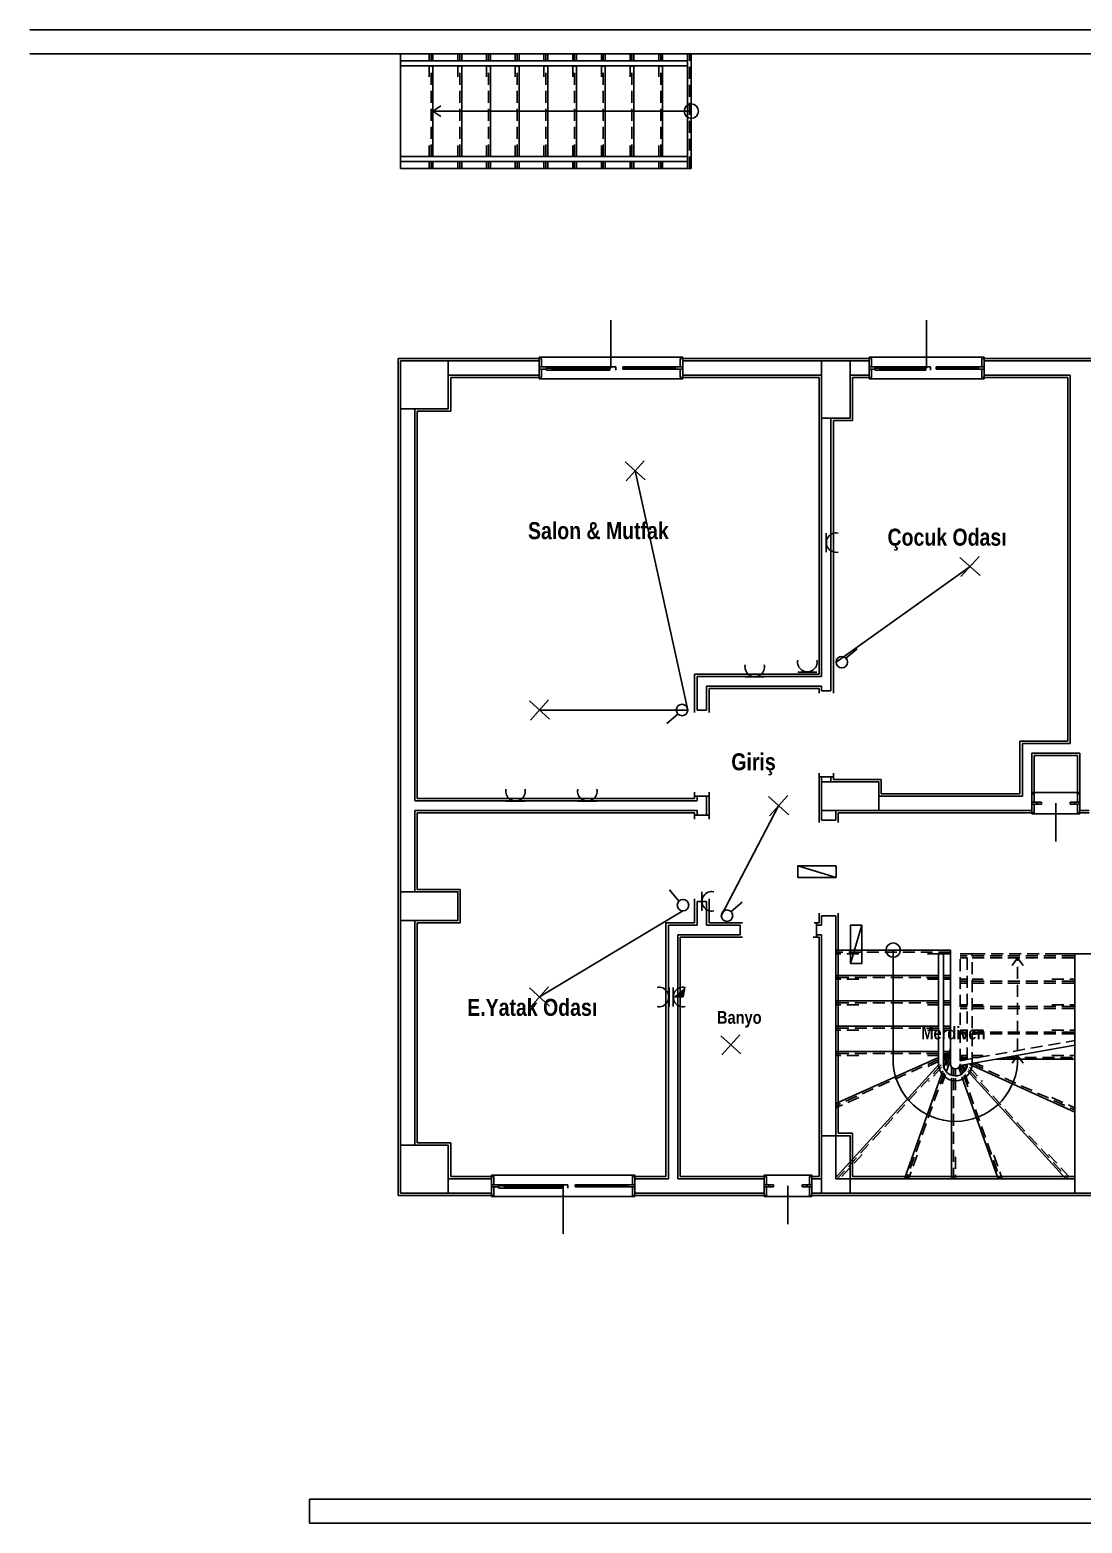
# Model space of a CAD drawing. Header units: centimetres. Extents: x -18476 to -2273, y -368 to 1196.
# Drawn here: x -11706 to -10606, y -365 to 1196 of the extents above; entities that cross this region are included whole.
import ezdxf

# ---------------------------------------------------------------- set-up
doc = ezdxf.new("R2010")
doc.units = ezdxf.units.CM
doc.header["$LTSCALE"] = 100
doc.header["$MEASUREMENT"] = 0
doc.linetypes.add('HIDDEN2', pattern=[0.1875, 0.125, -0.0625])
for name, color, linetype in [('Duvar', 7, 'Continuous'), ('ELK-ANAHTAR', 5, 'Continuous'), ('ELK-AYDINLATMA', 30, 'Continuous'), ('ELK-LINYE', 3, 'Continuous'), ('ELK-PANO', 8, 'Continuous'), ('ELK-PRIZ', 1, 'Continuous'), ('ELK-PRIZ-ETANJ', 6, 'Continuous'), ('Kapi_Pencere', 7, 'Continuous'), ('Kolon', 7, 'Continuous'), ('Mahal', 7, 'Continuous'), ('Merdiven', 7, 'Continuous'), ('Panel', 7, 'Continuous')]:
    doc.layers.add(name, color=color, linetype=linetype)
doc.styles.add('swis721 cn btbold_1_18', font='swisscb.ttf', dxfattribs={"height": 0.2})

# ---------------------------------------------------------------- blocks, each defined once
blk = doc.blocks.new('CADAI_LIGHT_CEILING')
for p, q in [((-10.5, 9.5), (10.5, -9.5)), ((9.5, 10.5), (-9.5, -10.5))]:
    blk.add_line(p, q)
blk = doc.blocks.new('CADAI_SOCKET')
blk.add_line((-10.4, 10), (-10.4, -10))
blk.add_arc((0.1, 0), 10.2, 78.5923, 281.4077)
blk = doc.blocks.new('CADAI_SWITCH')
blk.add_line((10, 4), (22, 14))
blk.add_circle((6, 0), 6)
blk = doc.blocks.new('CADAI_PANEL')
blk.add_line((0, -20), (12, 20))
blk.add_lwpolyline([(0, -20), (12, -20), (12, 20), (0, 20)], close=True)
blk = doc.blocks.new('CADAI_SOCKET_WET')
for p, q in [((-10.4, 10), (-10.4, -10)), ((0.1, 0), (-10.4, -0.3)), ((2.1, 10), (0.1, 0))]:
    blk.add_line(p, q)
blk.add_arc((0.1, 0), 10.2, 78.5923, 281.4077)
blk.add_solid([(2.1, 10), (-10.1, -0.3), (0.1, 0)])

msp = doc.modelspace()

# ---------------------------------------------------------------- linework, layer by layer
at = {"layer": 'Duvar', "linetype": 'Continuous'}
for points in [[(-11705.7, 1196), (-11318.3, 1196)], [(-11318.3, 1196), (-9903.4, 1196)], [(-11705.7, 1171), (-11318.3, 1171)], [(-11318.3, 1171), (-9903.4, 1171)], [(-11268.3, 850), (-11173.3, 850)], [(-11173.3, 852.5), (-11265.8, 852.5)], [(-11173.3, 852.5), (-11170.8, 852.5)], [(-11173.3, 850), (-11173.3, 835)], [(-11170.8, 852.5), (-11170.8, 843.6)], [(-11023.3, 852.5), (-11025.8, 852.5)], [(-11025.8, 852.5), (-11025.8, 843.6)], [(-10880.8, 852.5), (-11023.3, 852.5)], [(-11023.3, 850), (-10878.3, 850)], [(-11023.3, 835), (-11023.3, 850)], [(-10848.3, 850), (-10828.3, 850)], [(-10828.3, 852.5), (-10845.8, 852.5)], [(-10828.3, 852.5), (-10825.8, 852.5)], [(-10828.3, 850), (-10828.3, 835)], [(-10825.8, 852.5), (-10825.8, 843.6)], [(-10708.3, 852.5), (-10710.8, 852.5)], [(-10710.8, 852.5), (-10710.8, 843.6)], [(-10618.3, 852.5), (-10708.3, 852.5)], [(-10708.3, 850), (-10618.3, 850)], [(-10708.3, 835), (-10708.3, 850)], [(-10513.3, 852.5), (-10618.3, 852.5)], [(-10618.3, 850), (-10513.3, 850)], [(-11268.3, 835), (-11173.3, 835)], [(-11265.8, 832.5), (-11173.3, 832.5)], [(-11173.3, 832.5), (-11170.8, 832.5)], [(-11170.8, 832.5), (-11170.8, 841.4)], [(-11025.8, 832.5), (-11025.8, 841.4)], [(-11023.3, 832.5), (-11025.8, 832.5)], [(-11023.3, 835), (-10878.3, 835)], [(-11023.3, 832.5), (-10880.8, 832.5)], [(-10848.3, 835), (-10828.3, 835)], [(-10845.8, 832.5), (-10828.3, 832.5)], [(-10828.3, 832.5), (-10825.8, 832.5)], [(-10825.8, 832.5), (-10825.8, 841.4)], [(-10710.8, 832.5), (-10710.8, 841.4)], [(-10708.3, 832.5), (-10710.8, 832.5)], [(-10708.3, 835), (-10618.3, 835)], [(-10708.3, 832.5), (-10620.8, 832.5)], [(-10620.8, 832.5), (-10620.8, 452.5)], [(-10618.3, 450), (-10618.3, 835)], [(-11320.8, 797.5), (-11320.8, 380)], [(-11318.3, 380), (-11318.3, 800)], [(-11303.3, 390), (-11303.3, 800)], [(-11300.8, 392.5), (-11300.8, 797.5)], [(-10880.8, 787.5), (-10880.8, 522.5)], [(-10878.3, 520), (-10878.3, 790)], [(-10868.3, 510), (-10868.3, 790)], [(-10865.8, 510), (-10865.8, 787.5)], [(-10880.8, 522.5), (-11010.8, 522.5)], [(-11010.8, 522.5), (-11010.8, 485)], [(-11008.3, 520), (-10878.3, 520)], [(-11008.3, 485), (-11008.3, 520)], [(-10998.3, 510), (-10878.3, 510)], [(-10998.3, 485), (-10998.3, 510)], [(-10995.8, 507.5), (-10880.8, 507.5)], [(-10995.8, 485), (-10995.8, 507.5)], [(-10880.8, 507.5), (-10880.8, 505)], [(-10880.8, 505), (-10880.8, 502.5)], [(-10878.3, 505), (-10878.3, 510)], [(-10868.3, 505), (-10878.3, 505)], [(-10868.3, 505), (-10868.3, 510)], [(-10865.8, 505), (-10865.8, 510)], [(-10865.8, 505), (-10865.8, 502.5)], [(-11010.8, 485), (-11010.8, 482.5)], [(-10998.3, 485), (-11008.3, 485)], [(-10995.8, 485), (-10995.8, 482.5)], [(-10670.8, 452.5), (-10670.8, 397.5)], [(-10620.8, 452.5), (-10670.8, 452.5)], [(-10668.3, 395), (-10668.3, 450)], [(-10668.3, 450), (-10618.3, 450)], [(-10658.3, 395), (-10658.3, 440)], [(-10658.3, 440), (-10608.3, 440)], [(-10655.8, 397.5), (-10655.8, 437.5)], [(-10655.8, 437.5), (-10610.8, 437.5)], [(-10610.8, 437.5), (-10610.8, 397.5)], [(-10608.3, 395), (-10608.3, 440)], [(-10880.8, 415), (-10880.8, 417.5)], [(-10880.8, 415), (-10880.8, 412.5)], [(-10878.3, 410), (-10878.3, 415)], [(-10878.3, 415), (-10868.3, 415)], [(-10868.3, 410), (-10868.3, 415)], [(-10865.8, 415), (-10865.8, 417.5)], [(-10865.8, 412.5), (-10865.8, 415)], [(-11010.8, 392.5), (-11300.8, 392.5)], [(-11010.8, 395), (-11010.8, 397.5)], [(-11010.8, 395), (-11010.8, 392.5)], [(-11008.3, 390), (-11008.3, 395)], [(-11008.3, 395), (-10998.3, 395)], [(-10998.3, 380), (-10998.3, 395)], [(-10995.8, 395), (-10995.8, 397.5)], [(-10995.8, 380), (-10995.8, 395)], [(-10818.3, 395), (-10668.3, 395)], [(-10670.8, 397.5), (-10815.8, 397.5)], [(-10658.3, 397.5), (-10655.8, 397.5)], [(-10658.3, 395), (-10658.3, 380)], [(-10655.8, 397.5), (-10655.8, 388.6)], [(-10608.3, 397.5), (-10610.8, 397.5)], [(-10610.8, 397.5), (-10610.8, 388.6)], [(-10608.3, 380), (-10608.3, 395)], [(-11320.8, 380), (-11320.8, 297.5)], [(-11318.3, 295), (-11318.3, 380)], [(-11303.3, 390), (-11008.3, 390)], [(-11303.3, 295), (-11303.3, 380)], [(-11303.3, 380), (-11008.3, 380)], [(-11300.8, 297.5), (-11300.8, 377.5)], [(-11300.8, 377.5), (-11010.8, 377.5)], [(-11010.8, 377.5), (-11010.8, 375)], [(-11010.8, 375), (-11010.8, 372.5)], [(-11008.3, 375), (-11008.3, 380)], [(-10998.3, 375), (-11008.3, 375)], [(-10998.3, 375), (-10998.3, 380)], [(-10995.8, 375), (-10995.8, 380)], [(-10995.8, 375), (-10995.8, 372.5)], [(-10880.8, 377.5), (-10880.8, 370)], [(-10878.3, 370), (-10878.3, 380)], [(-10863.3, 370), (-10863.3, 380)], [(-10860.8, 370), (-10860.8, 377.5)], [(-10818.3, 380), (-10668.3, 380)], [(-10815.8, 377.5), (-10668.3, 377.5)], [(-10668.3, 380), (-10658.3, 380)], [(-10668.3, 377.5), (-10658.3, 377.5)], [(-10658.3, 377.5), (-10655.8, 377.5)], [(-10655.8, 377.5), (-10655.8, 386.4)], [(-10610.8, 377.5), (-10610.8, 386.4)], [(-10608.3, 377.5), (-10610.8, 377.5)], [(-10608.3, 380), (-10598.3, 380)], [(-10608.3, 377.5), (-10598.3, 377.5)], [(-10880.8, 370), (-10880.8, 367.5)], [(-10863.3, 370), (-10878.3, 370)], [(-10860.8, 370), (-10860.8, 367.5)], [(-11010.8, 285), (-11010.8, 287.5)], [(-11010.8, 285), (-11010.8, 262.5)], [(-11008.3, 260), (-11008.3, 285)], [(-11008.3, 285), (-10998.3, 285)], [(-10998.3, 260), (-10998.3, 285)], [(-10995.8, 285), (-10995.8, 287.5)], [(-10995.8, 262.5), (-10995.8, 285)], [(-10880.8, 270), (-10880.8, 272.5)], [(-10880.8, 270), (-10880.8, 262.5)], [(-10878.3, 260), (-10878.3, 270)], [(-10878.3, 270), (-10863.3, 270)], [(-10863.3, 250), (-10863.3, 270)], [(-10860.8, 270), (-10860.8, 272.5)], [(-10860.8, 250), (-10860.8, 270)], [(-11320.8, 262.5), (-11320.8, 32.5)], [(-11318.3, 30), (-11318.3, 265)], [(-11303.3, 30), (-11303.3, 265)], [(-11300.8, 32.5), (-11300.8, 262.5)], [(-11010.8, 262.5), (-11040.8, 262.5)], [(-11040.8, 262.5), (-11040.8, -2.5)], [(-11038.3, 260), (-11008.3, 260)], [(-11038.3, -5), (-11038.3, 260)], [(-11028.3, 250), (-10963.3, 250)], [(-11028.3, -5), (-11028.3, 250)], [(-10998.3, 260), (-10963.3, 260)], [(-10963.3, 262.5), (-10995.8, 262.5)], [(-10963.3, 262.5), (-10960.8, 262.5)], [(-10963.3, 260), (-10963.3, 250)], [(-10883.3, 262.5), (-10885.8, 262.5)], [(-10880.8, 262.5), (-10883.3, 262.5)], [(-10883.3, 260), (-10878.3, 260)], [(-10883.3, 250), (-10883.3, 260)], [(-10883.3, 250), (-10878.3, 250)], [(-10878.3, 155), (-10878.3, 250)], [(-10863.3, 230), (-10863.3, 250)], [(-10860.8, 230), (-10860.8, 250)], [(-11025.8, 247.5), (-10963.3, 247.5)], [(-11025.8, -2.5), (-11025.8, 247.5)], [(-10963.3, 247.5), (-10960.8, 247.5)], [(-10883.3, 247.5), (-10885.8, 247.5)], [(-10883.3, 247.5), (-10880.8, 247.5)], [(-10880.8, 247.5), (-10880.8, 155)], [(-10863.3, 155), (-10863.3, 230)], [(-10860.8, 155), (-10860.8, 230)], [(-10880.8, 155), (-10880.8, 42.5)], [(-10878.3, 40), (-10878.3, 155)], [(-10863.3, 40), (-10863.3, 155)], [(-10860.8, 42.5), (-10860.8, 155)], [(-11268.3, -5), (-11223.3, -5)], [(-11223.3, -2.5), (-11265.8, -2.5)], [(-11223.3, -2.5), (-11220.8, -2.5)], [(-11223.3, -5), (-11223.3, -20)], [(-11220.8, -2.5), (-11220.8, -11.4)], [(-11220.8, -22.5), (-11220.8, -13.6)], [(-11073.3, -2.5), (-11075.8, -2.5)], [(-11075.8, -2.5), (-11075.8, -11.4)], [(-11075.8, -22.5), (-11075.8, -13.6)], [(-11040.8, -2.5), (-11073.3, -2.5)], [(-11073.3, -5), (-11038.3, -5)], [(-11073.3, -20), (-11073.3, -5)], [(-11028.3, -5), (-10938.3, -5)], [(-10938.3, -2.5), (-11025.8, -2.5)], [(-10938.3, -2.5), (-10935.8, -2.5)], [(-10938.3, -5), (-10938.3, -20)], [(-10935.8, -2.5), (-10935.8, -11.4)], [(-10935.8, -22.5), (-10935.8, -13.6)], [(-10888.3, -2.5), (-10890.8, -2.5)], [(-10890.8, -2.5), (-10890.8, -11.4)], [(-10890.8, -22.5), (-10890.8, -13.6)], [(-10880.8, -2.5), (-10888.3, -2.5)], [(-10888.3, -5), (-10878.3, -5)], [(-10888.3, -20), (-10888.3, -5)], [(-10848.3, -5), (-10613.3, -5)], [(-10613.3, -2.5), (-10845.8, -2.5)], [(-11268.3, -20), (-11223.3, -20)], [(-11265.8, -22.5), (-11223.3, -22.5)], [(-11223.3, -22.5), (-11220.8, -22.5)], [(-11073.3, -22.5), (-11075.8, -22.5)], [(-11073.3, -20), (-11038.3, -20)], [(-11073.3, -22.5), (-11038.3, -22.5)], [(-11038.3, -20), (-10938.3, -20)], [(-11038.3, -22.5), (-10938.3, -22.5)], [(-10938.3, -22.5), (-10935.8, -22.5)], [(-10888.3, -22.5), (-10890.8, -22.5)], [(-10888.3, -20), (-10878.3, -20)], [(-10888.3, -22.5), (-10880.8, -22.5)], [(-10848.3, -20), (-10613.3, -20)], [(-10845.8, -22.5), (-10588.3, -22.5)], [(-11413.4, -365), (-11413.4, -340)], [(-11413.4, -340), (-9484.7, -340)], [(-11413.4, -365), (-9459.7, -365)]]:
    msp.add_lwpolyline(points, dxfattribs=at)
at = {"layer": 'ELK-LINYE'}
for p, q in [((-11073, 735), (-11018, 485)), ((-10723, 635), (-10863, 535)), ((-11173, 485), (-11018, 485)), ((-10923, 385), (-10983, 270)), ((-11173, 185), (-11023, 275))]:
    msp.add_line(p, q, dxfattribs=at)
at = {"layer": 'Kapi_Pencere', "linetype": 'Continuous'}
for points in [[(-11098.3, 892.5), (-11098.3, 842.5)], [(-10768.3, 892.5), (-10768.3, 842.5)], [(-11173.3, 843.6), (-11173.3, 853.8)], [(-11173.3, 853.8), (-11023.3, 853.8)], [(-11173.3, 843.6), (-11165.8, 843.6)], [(-11173.3, 841.4), (-11173.3, 843.6)], [(-11165.8, 843.6), (-11093.3, 843.6)], [(-11165.8, 842.5), (-11165.8, 843.6)], [(-11165.8, 843.6), (-11165.8, 841.4)], [(-11093.3, 842.5), (-11093.3, 843.6)], [(-11085.8, 843.6), (-11030.8, 843.6)], [(-11085.8, 843.3), (-11085.8, 843.6)], [(-11085.8, 843.3), (-11085.8, 841.8)], [(-11030.8, 843.6), (-11023.3, 843.6)], [(-11030.8, 843.3), (-11030.8, 843.6)], [(-11030.8, 843.6), (-11030.8, 841.4)], [(-11030.8, 841.8), (-11030.8, 843.3)], [(-11023.3, 843.6), (-11023.3, 853.8)], [(-11023.3, 841.4), (-11023.3, 843.6)], [(-10828.3, 843.6), (-10828.3, 853.8)], [(-10828.3, 853.8), (-10708.3, 853.8)], [(-10828.3, 843.6), (-10822.3, 843.6)], [(-10828.3, 841.4), (-10828.3, 843.6)], [(-10822.3, 843.6), (-10764.3, 843.6)], [(-10822.3, 842.5), (-10822.3, 843.6)], [(-10822.3, 843.6), (-10822.3, 841.4)], [(-10764.3, 842.5), (-10764.3, 843.6)], [(-10758.3, 843.6), (-10714.3, 843.6)], [(-10758.3, 843.3), (-10758.3, 843.6)], [(-10758.3, 843.3), (-10758.3, 841.8)], [(-10714.3, 843.6), (-10708.3, 843.6)], [(-10714.3, 843.3), (-10714.3, 843.6)], [(-10714.3, 843.6), (-10714.3, 841.4)], [(-10714.3, 841.8), (-10714.3, 843.3)], [(-10708.3, 843.6), (-10708.3, 853.8)], [(-10708.3, 841.4), (-10708.3, 843.6)], [(-11173.3, 841.4), (-11165.8, 841.4)], [(-11173.3, 831.3), (-11173.3, 841.4)], [(-11173.3, 831.3), (-11023.3, 831.3)], [(-11165.8, 841.4), (-11165.8, 842.5)], [(-11165.8, 842.5), (-11159.5, 842.5)], [(-11165.8, 840.3), (-11165.8, 842.5)], [(-11165.8, 840.3), (-11165.8, 841.4)], [(-11165.8, 840.3), (-11159.5, 840.3)], [(-11159.6, 841), (-11159.6, 841.8)], [(-11159.5, 842.5), (-11099.5, 842.5)], [(-11159.5, 841.8), (-11159.5, 842.5)], [(-11159.5, 842.5), (-11159.5, 840.3)], [(-11159.5, 841.4), (-11099.5, 841.4)], [(-11159.5, 840.3), (-11159.5, 841)], [(-11159.5, 840.3), (-11099.5, 840.3)], [(-11099.5, 841.8), (-11099.5, 842.5)], [(-11099.5, 841.8), (-11099.5, 841)], [(-11099.5, 840.3), (-11099.5, 841)], [(-11093.3, 841.4), (-11093.3, 842.5)], [(-11093.3, 840.3), (-11093.3, 841.4)], [(-11085.8, 842.5), (-11030.8, 842.5)], [(-11085.8, 841.4), (-11085.8, 841.8)], [(-11085.8, 841.4), (-11030.8, 841.4)], [(-11030.8, 841.4), (-11030.8, 841.8)], [(-11030.8, 841.4), (-11023.3, 841.4)], [(-11023.3, 831.3), (-11023.3, 841.4)], [(-10828.3, 841.4), (-10822.3, 841.4)], [(-10828.3, 831.3), (-10828.3, 841.4)], [(-10828.3, 831.3), (-10708.3, 831.3)], [(-10822.3, 841.4), (-10822.3, 842.5)], [(-10822.3, 842.5), (-10817.3, 842.5)], [(-10822.3, 840.3), (-10822.3, 842.5)], [(-10822.3, 840.3), (-10822.3, 841.4)], [(-10822.3, 840.3), (-10817.3, 840.3)], [(-10817.3, 842.5), (-10769.3, 842.5)], [(-10817.3, 841.8), (-10817.3, 842.5)], [(-10817.3, 842.5), (-10817.3, 840.3)], [(-10817.3, 841), (-10817.3, 841.8)], [(-10817.3, 841.4), (-10769.3, 841.4)], [(-10817.3, 840.3), (-10817.3, 841)], [(-10817.3, 840.3), (-10769.3, 840.3)], [(-10769.3, 841.8), (-10769.3, 842.5)], [(-10769.3, 841.8), (-10769.3, 841)], [(-10769.3, 840.3), (-10769.3, 841)], [(-10764.3, 841.4), (-10764.3, 842.5)], [(-10764.3, 840.3), (-10764.3, 841.4)], [(-10758.3, 842.5), (-10714.3, 842.5)], [(-10758.3, 841.4), (-10758.3, 841.8)], [(-10758.3, 841.4), (-10714.3, 841.4)], [(-10714.3, 841.4), (-10714.3, 841.8)], [(-10714.3, 841.4), (-10708.3, 841.4)], [(-10708.3, 831.3), (-10708.3, 841.4)], [(-10880.8, 415), (-10880.8, 419)], [(-10880.8, 415), (-10865.8, 415)], [(-10865.8, 415), (-10865.8, 419)], [(-11010.8, 395), (-11010.8, 399)], [(-10995.8, 395), (-11010.8, 395)], [(-10995.8, 395), (-10995.8, 399)], [(-10658.3, 398.8), (-10658.3, 388.6)], [(-10658.3, 398.8), (-10608.3, 398.8)], [(-10608.3, 398.8), (-10608.3, 388.6)], [(-10995.8, 375), (-11010.8, 375)], [(-11010.8, 375), (-11010.8, 371)], [(-10995.8, 375), (-10995.8, 371)], [(-10658.3, 388.6), (-10653.3, 388.6)], [(-10658.3, 388.6), (-10658.3, 386.4)], [(-10658.3, 386.4), (-10653.3, 386.4)], [(-10658.3, 386.4), (-10658.3, 376.3)], [(-10658.3, 376.3), (-10608.3, 376.3)], [(-10653.3, 388.6), (-10648.3, 388.6)], [(-10653.3, 388.6), (-10653.3, 386.4)], [(-10653.3, 386.4), (-10648.3, 386.4)], [(-10648.3, 388.6), (-10648.3, 387.9)], [(-10648.3, 386.4), (-10648.3, 388.6)], [(-10648.3, 387.9), (-10648.3, 387.1)], [(-10648.3, 387.1), (-10648.3, 386.4)], [(-10633.3, 347.5), (-10633.3, 387.5)], [(-10618.3, 388.6), (-10613.3, 388.6)], [(-10618.3, 388.6), (-10618.3, 387.9)], [(-10618.3, 386.4), (-10618.3, 388.6)], [(-10618.3, 387.9), (-10618.3, 387.1)], [(-10618.3, 387.1), (-10618.3, 386.4)], [(-10618.3, 386.4), (-10613.3, 386.4)], [(-10613.3, 388.6), (-10608.3, 388.6)], [(-10613.3, 388.6), (-10613.3, 386.4)], [(-10613.3, 386.4), (-10608.3, 386.4)], [(-10608.3, 388.6), (-10608.3, 386.4)], [(-10608.3, 386.4), (-10608.3, 376.3)], [(-10883.3, 262.5), (-10883.3, 247.5)], [(-10883.3, 247.5), (-10886.9, 247.5)], [(-11223.3, -11.4), (-11223.3, -1.2)], [(-11223.3, -1.2), (-11073.3, -1.2)], [(-11223.3, -11.4), (-11215.8, -11.4)], [(-11223.3, -13.6), (-11223.3, -11.4)], [(-11223.3, -13.6), (-11215.8, -13.6)], [(-11223.3, -23.7), (-11223.3, -13.6)], [(-11215.8, -11.4), (-11143.3, -11.4)], [(-11215.8, -12.5), (-11215.8, -11.4)], [(-11215.8, -11.4), (-11215.8, -13.6)], [(-11215.8, -13.6), (-11215.8, -12.5)], [(-11215.8, -12.5), (-11209.5, -12.5)], [(-11215.8, -14.7), (-11215.8, -12.5)], [(-11215.8, -14.7), (-11215.8, -13.6)], [(-11215.8, -14.7), (-11209.5, -14.7)], [(-11209.6, -14), (-11209.6, -13.2)], [(-11209.5, -12.5), (-11149.5, -12.5)], [(-11209.5, -13.2), (-11209.5, -12.5)], [(-11209.5, -12.5), (-11209.5, -14.7)], [(-11209.5, -13.6), (-11149.5, -13.6)], [(-11209.5, -14.7), (-11209.5, -14)], [(-11209.5, -14.7), (-11149.5, -14.7)], [(-11149.5, -13.2), (-11149.5, -12.5)], [(-11149.5, -13.2), (-11149.5, -14)], [(-11149.5, -14.7), (-11149.5, -14)], [(-11148.3, -62.5), (-11148.3, -12.5)], [(-11143.3, -12.5), (-11143.3, -11.4)], [(-11143.3, -13.6), (-11143.3, -12.5)], [(-11143.3, -14.7), (-11143.3, -13.6)], [(-11135.8, -11.4), (-11080.8, -11.4)], [(-11135.8, -11.7), (-11135.8, -11.4)], [(-11135.8, -11.7), (-11135.8, -13.2)], [(-11135.8, -12.5), (-11080.8, -12.5)], [(-11135.8, -13.6), (-11135.8, -13.2)], [(-11135.8, -13.6), (-11080.8, -13.6)], [(-11080.8, -11.4), (-11073.3, -11.4)], [(-11080.8, -11.7), (-11080.8, -11.4)], [(-11080.8, -11.4), (-11080.8, -13.6)], [(-11080.8, -13.2), (-11080.8, -11.7)], [(-11080.8, -13.6), (-11080.8, -13.2)], [(-11080.8, -13.6), (-11073.3, -13.6)], [(-11073.3, -11.4), (-11073.3, -1.2)], [(-11073.3, -13.6), (-11073.3, -11.4)], [(-11073.3, -23.7), (-11073.3, -13.6)], [(-10938.3, -1.2), (-10938.3, -11.4)], [(-10938.3, -1.2), (-10888.3, -1.2)], [(-10938.3, -11.4), (-10933.3, -11.4)], [(-10938.3, -11.4), (-10938.3, -13.6)], [(-10938.3, -13.6), (-10933.3, -13.6)], [(-10938.3, -13.6), (-10938.3, -23.7)], [(-10933.3, -11.4), (-10928.3, -11.4)], [(-10933.3, -11.4), (-10933.3, -13.6)], [(-10933.3, -13.6), (-10928.3, -13.6)], [(-10928.3, -11.4), (-10928.3, -12.1)], [(-10928.3, -13.6), (-10928.3, -11.4)], [(-10928.3, -12.1), (-10928.3, -12.9)], [(-10928.3, -12.9), (-10928.3, -13.6)], [(-10913.3, -52.5), (-10913.3, -12.5)], [(-10898.3, -11.4), (-10893.3, -11.4)], [(-10898.3, -11.4), (-10898.3, -12.1)], [(-10898.3, -13.6), (-10898.3, -11.4)], [(-10898.3, -12.1), (-10898.3, -12.9)], [(-10898.3, -12.9), (-10898.3, -13.6)], [(-10898.3, -13.6), (-10893.3, -13.6)], [(-10893.3, -11.4), (-10888.3, -11.4)], [(-10893.3, -11.4), (-10893.3, -13.6)], [(-10893.3, -13.6), (-10888.3, -13.6)], [(-10888.3, -1.2), (-10888.3, -11.4)], [(-10888.3, -11.4), (-10888.3, -13.6)], [(-10888.3, -13.6), (-10888.3, -23.7)], [(-11223.3, -23.7), (-11073.3, -23.7)], [(-10938.3, -23.7), (-10888.3, -23.7)]]:
    msp.add_lwpolyline(points, dxfattribs=at)
at = {"layer": 'Kolon', "linetype": 'Continuous'}
for points in [[(-11320.8, 852.5), (-11265.8, 852.5)], [(-11320.8, 797.5), (-11320.8, 852.5)], [(-11318.3, 850), (-11268.3, 850)], [(-11318.3, 800), (-11318.3, 850)], [(-11268.3, 850), (-11268.3, 800)], [(-11265.8, 852.5), (-11265.8, 852.5)], [(-10880.8, 852.5), (-10845.8, 852.5)], [(-10880.8, 852.5), (-10880.8, 852.5)], [(-10878.3, 850), (-10848.3, 850)], [(-10878.3, 790), (-10878.3, 850)], [(-10848.3, 850), (-10848.3, 790)], [(-10845.8, 852.5), (-10845.8, 852.5)], [(-11265.8, 832.5), (-11265.8, 797.5)], [(-10880.8, 787.5), (-10880.8, 832.5)], [(-10845.8, 832.5), (-10845.8, 787.5)], [(-11320.8, 797.5), (-11320.8, 797.5)], [(-11268.3, 800), (-11318.3, 800)], [(-11265.8, 797.5), (-11300.8, 797.5)], [(-10880.8, 787.5), (-10880.8, 787.5)], [(-10848.3, 790), (-10878.3, 790)], [(-10845.8, 787.5), (-10865.8, 787.5)], [(-10880.8, 377.5), (-10880.8, 412.5)], [(-10880.8, 412.5), (-10880.8, 412.5)], [(-10878.3, 380), (-10878.3, 410)], [(-10878.3, 410), (-10818.3, 410)], [(-10865.8, 412.5), (-10815.8, 412.5)], [(-10818.3, 410), (-10818.3, 380)], [(-10815.8, 412.5), (-10815.8, 397.5)], [(-10880.8, 377.5), (-10880.8, 377.5)], [(-10818.3, 380), (-10878.3, 380)], [(-10815.8, 377.5), (-10860.8, 377.5)], [(-10815.8, 377.5), (-10815.8, 377.5)], [(-11320.8, 262.5), (-11320.8, 297.5)], [(-11320.8, 297.5), (-11320.8, 297.5)], [(-11300.8, 297.5), (-11255.8, 297.5)], [(-11255.8, 297.5), (-11255.8, 262.5)], [(-11318.3, 265), (-11318.3, 295)], [(-11318.3, 295), (-11258.3, 295)], [(-11258.3, 295), (-11258.3, 265)], [(-11320.8, 262.5), (-11320.8, 262.5)], [(-11258.3, 265), (-11318.3, 265)], [(-11255.8, 262.5), (-11300.8, 262.5)], [(-11320.8, -22.5), (-11320.8, 32.5)], [(-11320.8, 32.5), (-11320.8, 32.5)], [(-11300.8, 32.5), (-11265.8, 32.5)], [(-11265.8, 32.5), (-11265.8, -2.5)], [(-10880.8, -2.5), (-10880.8, 42.5)], [(-10880.8, 42.5), (-10880.8, 42.5)], [(-10878.3, 40), (-10848.3, 40)], [(-10878.3, -20), (-10878.3, 40)], [(-10860.8, 42.5), (-10845.8, 42.5)], [(-10848.3, 40), (-10848.3, -20)], [(-10845.8, 42.5), (-10845.8, -2.5)], [(-11318.3, -20), (-11318.3, 30)], [(-11318.3, 30), (-11268.3, 30)], [(-11268.3, 30), (-11268.3, -20)], [(-11265.8, -22.5), (-11320.8, -22.5)], [(-11268.3, -20), (-11318.3, -20)], [(-11265.8, -22.5), (-11265.8, -22.5)], [(-10845.8, -22.5), (-10880.8, -22.5)], [(-10880.8, -22.5), (-10880.8, -22.5)], [(-10848.3, -20), (-10878.3, -20)], [(-10845.8, -22.5), (-10845.8, -22.5)]]:
    msp.add_lwpolyline(points, dxfattribs=at)
at = {"layer": 'Kolon'}
for points in [[(-11318.3, 850), (-11268.3, 850), (-11268.3, 800), (-11318.3, 800), (-11318.3, 850)], [(-10878.3, 850), (-10848.3, 850), (-10848.3, 790), (-10878.3, 790), (-10878.3, 850)], [(-10878.3, 380), (-10878.3, 410), (-10818.3, 410), (-10818.3, 380), (-10878.3, 380)], [(-11318.3, 265), (-11318.3, 295), (-11258.3, 295), (-11258.3, 265), (-11318.3, 265)], [(-10878.3, 40), (-10848.3, 40), (-10848.3, -20), (-10878.3, -20), (-10878.3, 40)], [(-11318.3, -20), (-11318.3, 30), (-11268.3, 30), (-11268.3, -20), (-11318.3, -20)]]:
    msp.add_lwpolyline(points, close=True, dxfattribs=at)
at = {"layer": 'Merdiven', "linetype": 'Continuous'}
for points in [[(-11318.3, 1163.5), (-11318.3, 1171)], [(-11018.3, 1171), (-11318.3, 1171)], [(-11284.3, 1163.5), (-11284.3, 1171)], [(-11254.3, 1163.5), (-11254.3, 1171)], [(-11224.3, 1163.5), (-11224.3, 1171)], [(-11194.3, 1163.5), (-11194.3, 1171)], [(-11164.3, 1163.5), (-11164.3, 1171)], [(-11134.3, 1163.5), (-11134.3, 1171)], [(-11104.3, 1163.5), (-11104.3, 1171)], [(-11074.3, 1163.5), (-11074.3, 1171)], [(-11044.3, 1163.5), (-11044.3, 1171)], [(-11018.3, 1171), (-11014.3, 1171)], [(-11018.3, 1163.5), (-11018.3, 1171)], [(-11014.3, 1051), (-11014.3, 1171)], [(-11018.3, 1163.5), (-11318.3, 1163.5)], [(-11318.3, 1158.5), (-11318.3, 1163.5)], [(-11318.3, 1158.5), (-11318.3, 1163.5)], [(-11018.3, 1158.5), (-11318.3, 1158.5)], [(-11318.3, 1063.5), (-11318.3, 1158.5)], [(-11284.3, 1063.5), (-11284.3, 1158.5)], [(-11254.3, 1063.5), (-11254.3, 1158.5)], [(-11224.3, 1063.5), (-11224.3, 1158.5)], [(-11194.3, 1063.5), (-11194.3, 1158.5)], [(-11164.3, 1063.5), (-11164.3, 1158.5)], [(-11134.3, 1063.5), (-11134.3, 1158.5)], [(-11104.3, 1063.5), (-11104.3, 1158.5)], [(-11074.3, 1063.5), (-11074.3, 1158.5)], [(-11044.3, 1063.5), (-11044.3, 1158.5)], [(-11018.3, 1158.5), (-11018.3, 1163.5)], [(-11018.3, 1158.5), (-11018.3, 1163.5)], [(-11018.3, 1063.5), (-11018.3, 1158.5)], [(-11284.3, 1111), (-11276.1, 1116.7)], [(-11018.3, 1111), (-11284.3, 1111)], [(-11284.3, 1111), (-11276.1, 1105.3)], [(-11018.3, 1111), (-11014.3, 1111)], [(-11018.3, 1063.5), (-11318.3, 1063.5)], [(-11318.3, 1058.5), (-11318.3, 1063.5)], [(-11318.3, 1058.5), (-11318.3, 1063.5)], [(-11018.3, 1058.5), (-11018.3, 1063.5)], [(-11018.3, 1058.5), (-11018.3, 1063.5)], [(-11018.3, 1058.5), (-11318.3, 1058.5)], [(-11318.3, 1051), (-11318.3, 1058.5)], [(-11018.3, 1051), (-11318.3, 1051)], [(-11284.3, 1051), (-11284.3, 1058.5)], [(-11254.3, 1051), (-11254.3, 1058.5)], [(-11224.3, 1051), (-11224.3, 1058.5)], [(-11194.3, 1051), (-11194.3, 1058.5)], [(-11164.3, 1051), (-11164.3, 1058.5)], [(-11134.3, 1051), (-11134.3, 1058.5)], [(-11104.3, 1051), (-11104.3, 1058.5)], [(-11074.3, 1051), (-11074.3, 1058.5)], [(-11044.3, 1051), (-11044.3, 1058.5)], [(-11018.3, 1051), (-11018.3, 1058.5)], [(-11018.3, 1051), (-11014.3, 1051)], [(-10743.3, 234), (-10863.3, 234)], [(-10863.3, 230), (-10863.3, 234)], [(-10863.3, 230), (-10863.3, 115)], [(-10803.3, 230), (-10803.3, 234)], [(-10803.3, 230), (-10803.3, 115)], [(-10755.8, 230), (-10755.8, 115)], [(-10750.8, 230), (-10755.8, 230)], [(-10750.8, 230), (-10750.8, 115)], [(-10743.3, 230), (-10743.3, 234)], [(-10743.3, 230), (-10743.3, 115)], [(-10725.8, 230), (-10720.8, 230)], [(-10673.3, 226), (-10679, 217.8)], [(-10673.3, 226), (-10667.6, 217.8)], [(-10755.8, 207.5), (-10863.3, 207.5)], [(-10743.3, 207.5), (-10750.8, 207.5)], [(-10755.8, 180.9), (-10863.3, 180.9)], [(-10743.3, 180.9), (-10750.8, 180.9)], [(-10755.8, 154.4), (-10863.3, 154.4)], [(-10743.3, 154.4), (-10750.8, 154.4)], [(-10755.8, 127.9), (-10863.3, 127.9)], [(-10743.3, 127.9), (-10750.8, 127.9)], [(-10743.3, 127.9), (-10750.8, 119.6)], [(-10743.3, 127.6), (-10750.8, 124.2)], [(-10743.3, 131.1), (-10750.3, 111.4)], [(-10733.3, 113.3), (-10613.3, 134.5)], [(-10613.3, 115), (-10613.3, 134.5)], [(-10755.8, 121.9), (-10863.3, 73.5)], [(-10755, 115), (-10863.3, -3.8)], [(-10863.3, 115), (-10863.3, -5)], [(-10742.3, 112), (-10742.3, 103.2)], [(-10734.8, 111.4), (-10732.2, 104.1)], [(-10731.2, 113.7), (-10727.2, 109.3)], [(-10723.3, 114.3), (-10613.3, 64.7)], [(-10696, 119.9), (-10613.3, 119.9)], [(-10673.3, 123.9), (-10679, 115.7)], [(-10673.3, 123.9), (-10667.6, 115.7)], [(-10673.3, 115), (-10673.3, 123.9)], [(-10613.3, -5), (-10613.3, 115)], [(-10751.5, 107.9), (-10791.4, -5)], [(-10742.3, 100.5), (-10742.3, -5)], [(-10731.4, 101.7), (-10693.6, -5)], [(-10725.4, 107.3), (-10623, -5)], [(-10863.3, -5), (-10613.3, -5)]]:
    msp.add_lwpolyline(points, dxfattribs=at)
at = {"layer": 'Merdiven', "linetype": 'HIDDEN2'}
for points in [[(-11288.3, 1163.5), (-11288.3, 1171)], [(-11286.3, 1163.5), (-11286.3, 1171)], [(-11258.3, 1163.5), (-11258.3, 1171)], [(-11256.3, 1163.5), (-11256.3, 1171)], [(-11228.3, 1163.5), (-11228.3, 1171)], [(-11226.3, 1163.5), (-11226.3, 1171)], [(-11198.3, 1163.5), (-11198.3, 1171)], [(-11196.3, 1163.5), (-11196.3, 1171)], [(-11168.3, 1163.5), (-11168.3, 1171)], [(-11166.3, 1163.5), (-11166.3, 1171)], [(-11138.3, 1163.5), (-11138.3, 1171)], [(-11136.3, 1163.5), (-11136.3, 1171)], [(-11108.3, 1163.5), (-11108.3, 1171)], [(-11106.3, 1163.5), (-11106.3, 1171)], [(-11078.3, 1163.5), (-11078.3, 1171)], [(-11076.3, 1163.5), (-11076.3, 1171)], [(-11048.3, 1163.5), (-11048.3, 1171)], [(-11046.3, 1163.5), (-11046.3, 1171)], [(-11018.3, 1163.5), (-11018.3, 1171)], [(-11016.3, 1051), (-11016.3, 1171)], [(-11288.3, 1147), (-11288.3, 1158.5)], [(-11286.3, 1063.5), (-11286.3, 1158.5)], [(-11258.3, 1147), (-11258.3, 1158.5)], [(-11256.3, 1063.5), (-11256.3, 1158.5)], [(-11228.3, 1147), (-11228.3, 1158.5)], [(-11226.3, 1063.5), (-11226.3, 1158.5)], [(-11198.3, 1147), (-11198.3, 1158.5)], [(-11196.3, 1063.5), (-11196.3, 1158.5)], [(-11168.3, 1147), (-11168.3, 1158.5)], [(-11166.3, 1063.5), (-11166.3, 1158.5)], [(-11138.3, 1147), (-11138.3, 1158.5)], [(-11136.3, 1063.5), (-11136.3, 1158.5)], [(-11108.3, 1147), (-11108.3, 1158.5)], [(-11106.3, 1063.5), (-11106.3, 1158.5)], [(-11078.3, 1147), (-11078.3, 1158.5)], [(-11076.3, 1063.5), (-11076.3, 1158.5)], [(-11048.3, 1147), (-11048.3, 1158.5)], [(-11046.3, 1063.5), (-11046.3, 1158.5)], [(-11018.3, 1158.5), (-11018.3, 1163.5)], [(-11018.3, 1147), (-11018.3, 1158.5)], [(-11288.3, 1063.5), (-11288.3, 1075)], [(-11258.3, 1063.5), (-11258.3, 1075)], [(-11228.3, 1063.5), (-11228.3, 1075)], [(-11198.3, 1063.5), (-11198.3, 1075)], [(-11168.3, 1063.5), (-11168.3, 1075)], [(-11138.3, 1063.5), (-11138.3, 1075)], [(-11108.3, 1063.5), (-11108.3, 1075)], [(-11078.3, 1063.5), (-11078.3, 1075)], [(-11048.3, 1063.5), (-11048.3, 1075)], [(-11018.3, 1063.5), (-11018.3, 1075)], [(-11288.3, 1051), (-11288.3, 1058.5)], [(-11286.3, 1051), (-11286.3, 1058.5)], [(-11258.3, 1051), (-11258.3, 1058.5)], [(-11256.3, 1051), (-11256.3, 1058.5)], [(-11228.3, 1051), (-11228.3, 1058.5)], [(-11226.3, 1051), (-11226.3, 1058.5)], [(-11198.3, 1051), (-11198.3, 1058.5)], [(-11196.3, 1051), (-11196.3, 1058.5)], [(-11168.3, 1051), (-11168.3, 1058.5)], [(-11166.3, 1051), (-11166.3, 1058.5)], [(-11138.3, 1051), (-11138.3, 1058.5)], [(-11136.3, 1051), (-11136.3, 1058.5)], [(-11108.3, 1051), (-11108.3, 1058.5)], [(-11106.3, 1051), (-11106.3, 1058.5)], [(-11078.3, 1051), (-11078.3, 1058.5)], [(-11076.3, 1051), (-11076.3, 1058.5)], [(-11048.3, 1051), (-11048.3, 1058.5)], [(-11046.3, 1051), (-11046.3, 1058.5)], [(-11018.3, 1051), (-11018.3, 1058.5)], [(-10743.3, 232), (-10863.3, 232)], [(-10839.3, 230), (-10863.3, 230)], [(-10755.8, 230), (-10767.3, 230)], [(-10743.3, 230), (-10750.8, 230)], [(-10733.3, 230), (-10725.8, 230)], [(-10725.8, 230), (-10733.3, 230)], [(-10733.3, 118.4), (-10733.3, 230)], [(-10733.3, 228), (-10725.8, 228)], [(-10733.3, 226), (-10725.8, 226)], [(-10725.8, 119.7), (-10725.8, 230)], [(-10725.8, 230), (-10720.8, 230)], [(-10720.8, 230), (-10725.8, 230)], [(-10720.8, 115), (-10720.8, 230)], [(-10720.8, 230), (-10709.3, 230)], [(-10613.3, 230), (-10720.8, 230)], [(-10720.8, 228), (-10613.3, 228)], [(-10720.8, 226), (-10613.3, 226)], [(-10673.3, 129), (-10673.3, 226)], [(-10637.3, 230), (-10613.3, 230)], [(-10613.3, 139.5), (-10613.3, 230)], [(-10755.8, 205.5), (-10863.3, 205.5)], [(-10839.3, 203.5), (-10863.3, 203.5)], [(-10755.8, 203.5), (-10767.3, 203.5)], [(-10743.3, 205.5), (-10750.8, 205.5)], [(-10743.3, 203.5), (-10750.8, 203.5)], [(-10733.3, 203.5), (-10725.8, 203.5)], [(-10720.8, 203.5), (-10709.3, 203.5)], [(-10637.3, 203.5), (-10613.3, 203.5)], [(-10733.3, 201.5), (-10725.8, 201.5)], [(-10733.3, 199.5), (-10725.8, 199.5)], [(-10720.8, 201.5), (-10613.3, 201.5)], [(-10720.8, 199.5), (-10613.3, 199.5)], [(-10755.8, 178.9), (-10863.3, 178.9)], [(-10839.3, 176.9), (-10863.3, 176.9)], [(-10755.8, 176.9), (-10767.3, 176.9)], [(-10743.3, 178.9), (-10750.8, 178.9)], [(-10743.3, 176.9), (-10750.8, 176.9)], [(-10733.3, 176.9), (-10725.8, 176.9)], [(-10733.3, 174.9), (-10725.8, 174.9)], [(-10733.3, 172.9), (-10725.8, 172.9)], [(-10720.8, 176.9), (-10709.3, 176.9)], [(-10720.8, 174.9), (-10613.3, 174.9)], [(-10720.8, 172.9), (-10613.3, 172.9)], [(-10637.3, 176.9), (-10613.3, 176.9)], [(-10755.8, 152.4), (-10863.3, 152.4)], [(-10839.3, 150.4), (-10863.3, 150.4)], [(-10755.8, 150.4), (-10767.3, 150.4)], [(-10743.3, 152.4), (-10750.8, 152.4)], [(-10743.3, 150.4), (-10750.8, 150.4)], [(-10733.3, 150.4), (-10725.8, 150.4)], [(-10733.3, 148.4), (-10725.8, 148.4)], [(-10733.3, 146.4), (-10725.8, 146.4)], [(-10720.8, 150.4), (-10709.3, 150.4)], [(-10720.8, 148.4), (-10613.3, 148.4)], [(-10720.8, 146.4), (-10613.3, 146.4)], [(-10637.3, 150.4), (-10613.3, 150.4)], [(-10755.8, 125.9), (-10863.3, 125.9)], [(-10743.3, 125.9), (-10750.8, 125.9)], [(-10743.3, 125.4), (-10750.8, 122)], [(-10743.3, 124.9), (-10750.8, 116.7)], [(-10743.3, 125.1), (-10749.1, 108.7)], [(-10733.3, 118.4), (-10613.3, 139.5)], [(-10839.3, 123.9), (-10863.3, 123.9)], [(-10755.8, 119.7), (-10863.3, 71.3)], [(-10753.2, 114), (-10861.7, -5)], [(-10755.8, 123.9), (-10767.3, 123.9)], [(-10755.8, 117.6), (-10767.3, 112.4)], [(-10752.9, 111.5), (-10766.4, 96.6)], [(-10743.3, 123.9), (-10750.8, 123.9)], [(-10743.3, 123.2), (-10750.8, 119.8)], [(-10743.3, 121.9), (-10750.7, 113.8)], [(-10743.3, 119.1), (-10747.7, 106.8)], [(-10740.3, 110.4), (-10740.3, 102.7)], [(-10738.3, 110), (-10738.3, 102.5)], [(-10733.3, 123.9), (-10725.8, 123.9)], [(-10725.8, 119.8), (-10733.3, 123.2)], [(-10730.5, 118.9), (-10733.3, 121.9)], [(-10725.8, 121.9), (-10733.3, 121.9)], [(-10729.1, 119.1), (-10733.3, 121)], [(-10725.8, 119.9), (-10733.3, 119.9)], [(-10733, 118.4), (-10733.3, 119.1)], [(-10732.8, 118.5), (-10733.3, 119)], [(-10732.6, 118.5), (-10733.3, 118.8)], [(-10733.3, 113.1), (-10730.5, 105.2)], [(-10731.4, 113.7), (-10728.9, 106.8)], [(-10728.9, 114.1), (-10726.4, 111.4)], [(-10726.5, 114.5), (-10725.9, 113.8)], [(-10724.5, 109.3), (-10620.3, -5)], [(-10723.7, 111.5), (-10710.2, 96.6)], [(-10720.8, 123.9), (-10709.3, 123.9)], [(-10713.4, 121.9), (-10720.8, 121.9)], [(-10720.8, 115.4), (-10613.3, 66.9)], [(-10717.6, 116.1), (-10709.3, 112.4)], [(-10684.6, 121.9), (-10613.3, 121.9)], [(-10637.3, 123.9), (-10613.3, 123.9)], [(-10750.1, 105.8), (-10789.3, -5)], [(-10748.6, 104.1), (-10752.1, 94.3)], [(-10740.3, 100.2), (-10740.3, -5)], [(-10738.3, 100), (-10738.3, 87)], [(-10729.6, 102.8), (-10691.5, -5)], [(-10728, 104.1), (-10724.5, 94.3)], [(-10839.3, 79.9), (-10863.3, 69.1)], [(-10637.3, 79.9), (-10613.3, 69.1)], [(-10835.8, 20.4), (-10859, -5)], [(-10778.4, 19.8), (-10787.2, -5)], [(-10738.3, 18), (-10738.3, -5)], [(-10698.2, 19.8), (-10689.4, -5)], [(-10640.8, 20.4), (-10617.6, -5)]]:
    msp.add_lwpolyline(points, dxfattribs=at)
at = {"layer": 'Merdiven', "linetype": 'Continuous'}
for centre in [(-11014.3, 1111), (-10803.3, 234)]:
    msp.add_circle(centre, 7.5, dxfattribs=at)
for centre, radius, start, end in [((-10738.3, 120.2), 65.2, -175.4188, -4.5812), ((-10738.3, 115), 17.5, 180, 0), ((-10738.3, 115), 12.5, 180, -1.6764), ((-10738.3, 115), 5, 180, 0)]:
    msp.add_arc(centre, radius, start, end, dxfattribs=at)
at = {"layer": 'Panel', "linetype": 'Continuous'}
for points in [[(-10588.3, 230), (-10613.3, 230)], [(-10613.3, -20), (-10613.3, 230)], [(-10588.3, -20), (-10613.3, -20)]]:
    msp.add_lwpolyline(points, dxfattribs=at)
at = {"layer": 'Panel'}
msp.add_lwpolyline([(-10613.3, -20), (-10613.3, 230), (-10588.3, 230), (-10588.3, -20), (-10613.3, -20)], close=True, dxfattribs=at)

# ---------------------------------------------------------------- block references
at = {"layer": 'ELK-ANAHTAR'}
for p in [(-10863, 535), (-10983, 270)]:
    msp.add_blockref('CADAI_SWITCH', p, dxfattribs=at)
for p, rotation in [((-11018, 485), 180), ((-11023, 275), 90)]:
    msp.add_blockref('CADAI_SWITCH', p, dxfattribs=dict(at, rotation=rotation))
at = {"layer": 'ELK-AYDINLATMA'}
for p in [(-11073, 735), (-10723, 635), (-11173, 485), (-10923, 385), (-11173, 185), (-10973, 135)]:
    msp.add_blockref('CADAI_LIGHT_CEILING', p, dxfattribs=at)
at = {"layer": 'ELK-PANO', "rotation": 90}
msp.add_blockref('CADAI_PANEL', (-10883, 310), dxfattribs=at)
at = {"layer": 'ELK-PANO'}
msp.add_blockref('CADAI_PANEL', (-10848, 240), dxfattribs=at)
at = {"layer": 'ELK-PRIZ'}
for p in [(-10863, 660), (-10993, 285)]:
    msp.add_blockref('CADAI_SOCKET', p, dxfattribs=at)
for p, rotation in [((-10948, 530), 90), ((-10893, 535), 90), ((-11198, 400), 90), ((-11123, 400), 90), ((-11048, 185), 180)]:
    msp.add_blockref('CADAI_SOCKET', p, dxfattribs=dict(at, rotation=rotation))
at = {"layer": 'ELK-PRIZ-ETANJ'}
msp.add_blockref('CADAI_SOCKET_WET', (-11023, 185), dxfattribs=at)

# ---------------------------------------------------------------- texts
at = {"layer": 'Mahal', "linetype": 'Continuous', "style": 'swis721 cn btbold_1_18'}
for s, height, p in [('Salon & Mutfak', 17.778, (-11185, 663.6)), ('Çocuk Odası', 17.778, (-10809.2, 656.8)), ('Giriş', 17.78, (-10972.5, 422)), ('E.Yatak Odası', 17.778, (-11248.5, 165.3)), ('Banyo', 13.33, (-10987.5, 157)), ('Merdiven', 13.33, (-10773.9, 140.6))]:
    msp.add_text(s, height=height, dxfattribs=at).set_placement(p)

doc.saveas('drawing.dxf')
